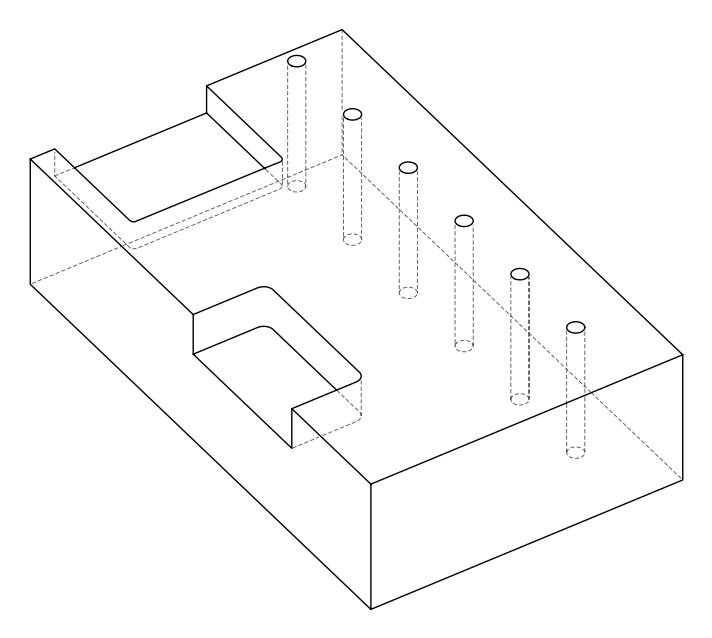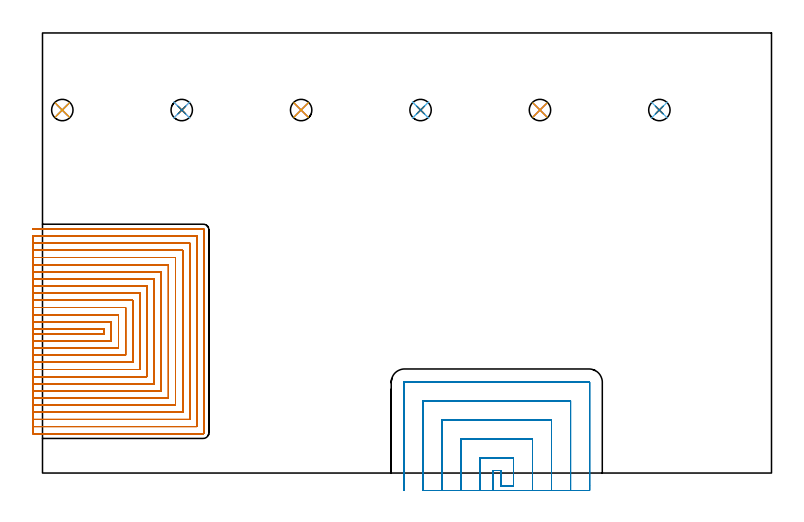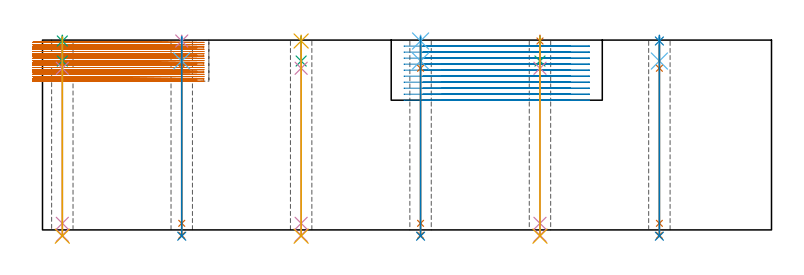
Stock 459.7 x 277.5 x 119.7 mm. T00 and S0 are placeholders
(PLAN: 26 operations, 20 tool changes, 223.4 min)
(1 MILL_SLOT | SLOT_PARTIAL_RECTANGULAR | NXT0201_008 | Follow Part, ap 1.5, ae 75% | 188.18 min | 366923 mm3)
(2 MILL_SLOT_1 | SLOT_PARTIAL_RECTANGULAR_1 | NXT0201_012 | Follow Part, ap 4, ae 75% | 28.18 min | 329839 mm3)
(3 SPOT_DRILL | STEP1HOLE | NXT0321_9005460120000 | 0.03 min | 33 mm3)
(4 SPOT_DRILL_1 | STEP1HOLE_1 | NXT0321_9005460120000 | 0.03 min | 5 mm3)
(5 SPOT_DRILL_2 | STEP1HOLE_2 | NXT0321_9005460120000 | 0.03 min | 25 mm3)
(6 SPOT_DRILL_3 | STEP1HOLE_3 | NXT0321_9005460120000 | 0.03 min | 32 mm3)
(7 SPOT_DRILL_4 | STEP1HOLE_4 | NXT0321_9005460120000 | 0.03 min | 35 mm3)
(8 SPOT_DRILL_5 | STEP1HOLE_5 | NXT0321_9005460120000 | 0.03 min | 15 mm3)
(9 DRILL_BLIND_HOLE_INTO_CENTER | STEP1HOLE | NXT0301_059 | 0.06 min | 749 mm3)
(10 GUN_DRILL_THROUGH_HOLE | STEP1HOLE | UGT0307_005 | 0.57 min | 5766 mm3)
(11 DRILL_TO_ENLARGE_THROUGH_HOLE | STEP1HOLE | NXT0301_102 | 0.5 min | 10532 mm3)
(12 DRILL_BLIND_HOLE_INTO_CENTER_1 | STEP1HOLE_1 | NXT0301_059 | 0.06 min | 739 mm3)
(13 GUN_DRILL_THROUGH_HOLE_1 | STEP1HOLE_1 | UGT0307_005 | 0.57 min | 5737 mm3)
(14 DRILL_TO_ENLARGE_THROUGH_HOLE_1 | STEP1HOLE_1 | NXT0301_102 | 0.5 min | 10603 mm3)
(15 DRILL_BLIND_HOLE_INTO_CENTER_2 | STEP1HOLE_2 | NXT0301_059 | 0.06 min | 718 mm3)
(16 GUN_DRILL_THROUGH_HOLE_2 | STEP1HOLE_2 | UGT0307_005 | 0.57 min | 5770 mm3)
(17 DRILL_TO_ENLARGE_THROUGH_HOLE_2 | STEP1HOLE_2 | NXT0301_102 | 0.5 min | 10579 mm3)
(18 DRILL_BLIND_HOLE_INTO_CENTER_3 | STEP1HOLE_3 | NXT0301_059 | 0.06 min | 741 mm3)
(19 GUN_DRILL_THROUGH_HOLE_3 | STEP1HOLE_3 | UGT0307_005 | 0.57 min | 5769 mm3)
(20 DRILL_TO_ENLARGE_THROUGH_HOLE_3 | STEP1HOLE_3 | NXT0301_102 | 0.5 min | 10569 mm3)
(21 DRILL_BLIND_HOLE_INTO_CENTER_4 | STEP1HOLE_4 | NXT0301_059 | 0.06 min | 743 mm3)
(22 GUN_DRILL_THROUGH_HOLE_4 | STEP1HOLE_4 | UGT0307_005 | 0.57 min | 5743 mm3)
(23 DRILL_TO_ENLARGE_THROUGH_HOLE_4 | STEP1HOLE_4 | NXT0301_102 | 0.5 min | 10576 mm3)
(24 DRILL_BLIND_HOLE_INTO_CENTER_5 | STEP1HOLE_5 | NXT0301_059 | 0.06 min | 772 mm3)
(25 GUN_DRILL_THROUGH_HOLE_5 | STEP1HOLE_5 | UGT0307_005 | 0.57 min | 5727 mm3)
(26 DRILL_TO_ENLARGE_THROUGH_HOLE_5 | STEP1HOLE_5 | NXT0301_102 | 0.5 min | 10596 mm3)
(TOOL NXT0201_008 | ENDMILL 6mm [2P460-0600-NA 1630] | D6 FL26 Z6)
(TOOL NXT0201_012 | ENDMILL 16mm [2P460-1600-NA 1630] | D16 FL38 Z6)
(TOOL NXT0321_9005460120000 | NC Spot Drill, 142deg, 12mm, Carbide, Uncoated | D12 PA142 FL30 Z2)
(TOOL NXT0301_059 | Carbide Drill 8.8mm [860.1-0880-026A1-MM 2214] | D8.8 PA140 FL47 Z2)
(TOOL UGT0307_005 | Gun Drill 8.3 mm | D8.3 PA130 FL24 Z1)
(TOOL NXT0301_102 | Carbide Drill 13.5mm [860.1-1350-108A1-MM 2214] | D13.5 PA140 FL123 Z2)
(OP 1 MILL_SLOT)
G17 G21 G94 G90
T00 M6
G54
G17 G0 G90 X-6. Y87.8 S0 M3
G43 Z129.7 H1
Z118.261
G94 G1 X-3. F250.
X38.9 F500.
Y90.9
X-3.
X-6. F250.
Y83.3
X-3.
X43.4 F500.
Y95.4
X-3.
X-6. F250.
Y78.8
X-3.
X47.9 F500.
Y99.9
X-3.
X-6. F250.
Y74.3
X-3.
X52.4 F500.
Y104.4
X-3.
X-6. F250.
Y69.8
X-3.
X56.9 F500.
Y108.9
X-3.
X-6. F250.
Y65.3
X-3.
X61.4 F500.
Y113.4
X-3.
X-6. F250.
Y60.8
X-3.
X65.9 F500.
Y117.9
X-3.
X-6. F250.
Y56.3
X-3.
X70.4 F500.
Y122.4
X-3.
X-6. F250.
Y51.8
X-3.
X74.9 F500.
Y126.9
X-3.
X-6. F250.
Y47.3
X-3.
X79.4 F500.
Y131.4
X-3.
X-6. F250.
Y42.8
X-3.
X83.9 F500.
Y135.9
X-3.
X-6. F250.
Y38.3
X-3.
X88.4 F500.
Y140.4
X-3.
X-6. F250.
Y33.8
X-3.
X92.9 F500.
Y144.9
X-3.
X-6. F250.
Y29.3
X-3.
X97.4 F500.
Y149.4
X-3.
X-6. F250.
Y24.8
X-3.
X101.4 F500.
G3 X101.9 Y25.3 R0.5
G1 Y153.4
G3 X101.4 Y153.9 R0.5
G1 X-3.
X-6. F250.
G0 Y87.8 Z116.822
G1 X-3.
X38.9 F500.
Y90.9
X-3.
X-6. F250.
Y83.3
X-3.
X43.4 F500.
Y95.4
X-3.
X-6. F250.
Y78.8
X-3.
X47.9 F500.
Y99.9
X-3.
X-6. F250.
Y74.3
X-3.
X52.4 F500.
Y104.4
X-3.
X-6. F250.
Y69.8
X-3.
X56.9 F500.
Y108.9
X-3.
X-6. F250.
Y65.3
X-3.
X61.4 F500.
Y113.4
X-3.
X-6. F250.
Y60.8
X-3.
X65.9 F500.
Y117.9
X-3.
X-6. F250.
Y56.3
X-3.
X70.4 F500.
Y122.4
X-3.
X-6. F250.
Y51.8
X-3.
X74.9 F500.
Y126.9
X-3.
X-6. F250.
Y47.3
X-3.
X79.4 F500.
Y131.4
X-3.
X-6. F250.
Y42.8
X-3.
X83.9 F500.
Y135.9
X-3.
X-6. F250.
Y38.3
X-3.
X88.4 F500.
Y140.4
X-3.
X-6. F250.
Y33.8
X-3.
X92.9 F500.
Y144.9
X-3.
X-6. F250.
Y29.3
X-3.
X97.4 F500.
Y149.4
X-3.
X-6. F250.
Y24.8
X-3.
X101.4 F500.
G3 X101.9 Y25.3 R0.5
G1 Y153.4
G3 X101.4 Y153.9 R0.5
G1 X-3.
X-6. F250.
G0 Y87.8 Z115.383
G1 X-3.
X38.9 F500.
Y90.9
X-3.
X-6. F250.
Y83.3
X-3.
X43.4 F500.
Y95.4
X-3.
X-6. F250.
Y78.8
X-3.
X47.9 F500.
Y99.9
X-3.
X-6. F250.
Y74.3
X-3.
X52.4 F500.
Y104.4
X-3.
X-6. F250.
Y69.8
X-3.
X56.9 F500.
Y108.9
X-3.
X-6. F250.
Y65.3
X-3.
X61.4 F500.
Y113.4
X-3.
X-6. F250.
Y60.8
X-3.
X65.9 F500.
Y117.9
X-3.
X-6. F250.
Y56.3
X-3.
X70.4 F500.
Y122.4
X-3.
X-6. F250.
Y51.8
X-3.
X74.9 F500.
Y126.9
X-3.
X-6. F250.
Y47.3
X-3.
X79.4 F500.
Y131.4
X-3.
X-6. F250.
Y42.8
X-3.
X83.9 F500.
Y135.9
X-3.
X-6. F250.
Y38.3
X-3.
X88.4 F500.
Y140.4
X-3.
X-6. F250.
Y33.8
X-3.
X92.9 F500.
Y144.9
X-3.
X-6. F250.
Y29.3
X-3.
X97.4 F500.
Y149.4
X-3.
X-6. F250.
Y24.8
X-3.
X101.4 F500.
G3 X101.9 Y25.3 R0.5
G1 Y153.4
G3 X101.4 Y153.9 R0.5
G1 X-3.
X-6. F250.
G0 Y87.8 Z113.944
G1 X-3.
X38.9 F500.
Y90.9
X-3.
X-6. F250.
Y83.3
X-3.
X43.4 F500.
Y95.4
X-3.
X-6. F250.
Y78.8
X-3.
X47.9 F500.
Y99.9
X-3.
X-6. F250.
Y74.3
X-3.
X52.4 F500.
Y104.4
X-3.
X-6. F250.
Y69.8
X-3.
X56.9 F500.
Y108.9
X-3.
X-6. F250.
Y65.3
X-3.
X61.4 F500.
Y113.4
X-3.
X-6. F250.
Y60.8
X-3.
X65.9 F500.
Y117.9
X-3.
X-6. F250.
Y56.3
X-3.
X70.4 F500.
Y122.4
X-3.
X-6. F250.
Y51.8
X-3.
X74.9 F500.
Y126.9
X-3.
X-6. F250.
Y47.3
X-3.
X79.4 F500.
Y131.4
X-3.
X-6. F250.
Y42.8
X-3.
X83.9 F500.
Y135.9
X-3.
X-6. F250.
Y38.3
X-3.
X88.4 F500.
Y140.4
X-3.
X-6. F250.
Y33.8
X-3.
X92.9 F500.
Y144.9
X-3.
X-6. F250.
Y29.3
X-3.
X97.4 F500.
Y149.4
X-3.
X-6. F250.
Y24.8
X-3.
X101.4 F500.
G3 X101.9 Y25.3 R0.5
G1 Y153.4
G3 X101.4 Y153.9 R0.5
G1 X-3.
X-6. F250.
G0 Y87.8 Z112.505
G1 X-3.
X38.9 F500.
Y90.9
X-3.
X-6. F250.
Y83.3
X-3.
X43.4 F500.
Y95.4
X-3.
X-6. F250.
Y78.8
X-3.
X47.9 F500.
Y99.9
X-3.
X-6. F250.
Y74.3
X-3.
X52.4 F500.
Y104.4
X-3.
X-6. F250.
Y69.8
X-3.
X56.9 F500.
Y108.9
X-3.
X-6. F250.
Y65.3
X-3.
X61.4 F500.
Y113.4
X-3.
X-6. F250.
Y60.8
X-3.
X65.9 F500.
Y117.9
X-3.
X-6. F250.
Y56.3
X-3.
X70.4 F500.
Y122.4
X-3.
X-6. F250.
Y51.8
X-3.
X74.9 F500.
Y126.9
X-3.
X-6. F250.
Y47.3
X-3.
X79.4 F500.
Y131.4
X-3.
X-6. F250.
Y42.8
X-3.
X83.9 F500.
Y135.9
X-3.
X-6. F250.
Y38.3
X-3.
X88.4 F500.
Y140.4
X-3.
X-6. F250.
Y33.8
X-3.
X92.9 F500.
Y144.9
X-3.
X-6. F250.
Y29.3
X-3.
X97.4 F500.
Y149.4
X-3.
X-6. F250.
Y24.8
X-3.
X101.4 F500.
G3 X101.9 Y25.3 R0.5
G1 Y153.4
G3 X101.4 Y153.9 R0.5
G1 X-3.
X-6. F250.
G0 Y87.8 Z111.067
G1 X-3.
X38.9 F500.
Y90.9
X-3.
X-6. F250.
Y83.3
X-3.
X43.4 F500.
Y95.4
X-3.
X-6. F250.
Y78.8
X-3.
X47.9 F500.
Y99.9
X-3.
X-6. F250.
Y74.3
X-3.
X52.4 F500.
Y104.4
X-3.
X-6. F250.
Y69.8
X-3.
X56.9 F500.
Y108.9
X-3.
X-6. F250.
Y65.3
X-3.
X61.4 F500.
Y113.4
X-3.
X-6. F250.
Y60.8
X-3.
X65.9 F500.
Y117.9
X-3.
X-6. F250.
Y56.3
X-3.
X70.4 F500.
Y122.4
X-3.
X-6. F250.
Y51.8
X-3.
X74.9 F500.
Y126.9
X-3.
X-6. F250.
Y47.3
X-3.
X79.4 F500.
Y131.4
X-3.
X-6. F250.
Y42.8
X-3.
X83.9 F500.
Y135.9
X-3.
X-6. F250.
Y38.3
X-3.
X88.4 F500.
Y140.4
X-3.
X-6. F250.
Y33.8
X-3.
X92.9 F500.
Y144.9
X-3.
X-6. F250.
Y29.3
X-3.
X97.4 F500.
Y149.4
X-3.
X-6. F250.
Y24.8
X-3.
X101.4 F500.
G3 X101.9 Y25.3 R0.5
G1 Y153.4
G3 X101.4 Y153.9 R0.5
G1 X-3.
X-6. F250.
G0 Y87.8 Z109.628
G1 X-3.
X38.9 F500.
Y90.9
X-3.
X-6. F250.
Y83.3
X-3.
X43.4 F500.
Y95.4
X-3.
X-6. F250.
Y78.8
X-3.
X47.9 F500.
Y99.9
X-3.
X-6. F250.
Y74.3
X-3.
X52.4 F500.
Y104.4
X-3.
X-6. F250.
Y69.8
X-3.
X56.9 F500.
Y108.9
X-3.
X-6. F250.
Y65.3
X-3.
X61.4 F500.
Y113.4
X-3.
X-6. F250.
Y60.8
X-3.
X65.9 F500.
Y117.9
X-3.
X-6. F250.
Y56.3
X-3.
X70.4 F500.
Y122.4
X-3.
X-6. F250.
Y51.8
X-3.
X74.9 F500.
Y126.9
X-3.
X-6. F250.
Y47.3
X-3.
X79.4 F500.
Y131.4
X-3.
X-6. F250.
Y42.8
X-3.
X83.9 F500.
Y135.9
X-3.
X-6. F250.
Y38.3
X-3.
X88.4 F500.
Y140.4
X-3.
X-6. F250.
Y33.8
X-3.
X92.9 F500.
Y144.9
X-3.
X-6. F250.
Y29.3
X-3.
X97.4 F500.
Y149.4
X-3.
X-6. F250.
Y24.8
X-3.
X101.4 F500.
G3 X101.9 Y25.3 R0.5
G1 Y153.4
G3 X101.4 Y153.9 R0.5
G1 X-3.
X-6. F250.
G0 Y87.8 Z108.189
G1 X-3.
X38.9 F500.
Y90.9
X-3.
X-6. F250.
Y83.3
X-3.
X43.4 F500.
Y95.4
X-3.
X-6. F250.
Y78.8
X-3.
X47.9 F500.
Y99.9
X-3.
X-6. F250.
Y74.3
X-3.
X52.4 F500.
Y104.4
X-3.
X-6. F250.
Y69.8
X-3.
X56.9 F500.
Y108.9
X-3.
X-6. F250.
Y65.3
X-3.
X61.4 F500.
Y113.4
X-3.
X-6. F250.
Y60.8
X-3.
X65.9 F500.
Y117.9
X-3.
X-6. F250.
Y56.3
X-3.
X70.4 F500.
Y122.4
X-3.
X-6. F250.
Y51.8
X-3.
X74.9 F500.
Y126.9
X-3.
X-6. F250.
Y47.3
X-3.
X79.4 F500.
Y131.4
X-3.
X-6. F250.
Y42.8
X-3.
X83.9 F500.
Y135.9
X-3.
X-6. F250.
Y38.3
X-3.
X88.4 F500.
Y140.4
X-3.
X-6. F250.
Y33.8
X-3.
X92.9 F500.
Y144.9
X-3.
X-6. F250.
Y29.3
X-3.
X97.4 F500.
Y149.4
X-3.
X-6. F250.
Y24.8
X-3.
X101.4 F500.
G3 X101.9 Y25.3 R0.5
G1 Y153.4
G3 X101.4 Y153.9 R0.5
G1 X-3.
X-6. F250.
G0 Y87.8 Z106.75
G1 X-3.
X38.9 F500.
Y90.9
X-3.
X-6. F250.
Y83.3
X-3.
X43.4 F500.
Y95.4
X-3.
X-6. F250.
Y78.8
X-3.
X47.9 F500.
Y99.9
X-3.
X-6. F250.
Y74.3
X-3.
X52.4 F500.
Y104.4
X-3.
X-6. F250.
Y69.8
X-3.
X56.9 F500.
Y108.9
X-3.
X-6. F250.
Y65.3
X-3.
X61.4 F500.
Y113.4
X-3.
X-6. F250.
Y60.8
X-3.
X65.9 F500.
Y117.9
X-3.
X-6. F250.
Y56.3
X-3.
X70.4 F500.
Y122.4
X-3.
X-6. F250.
Y51.8
X-3.
X74.9 F500.
Y126.9
X-3.
X-6. F250.
Y47.3
X-3.
X79.4 F500.
Y131.4
X-3.
X-6. F250.
Y42.8
X-3.
X83.9 F500.
Y135.9
X-3.
X-6. F250.
Y38.3
X-3.
X88.4 F500.
Y140.4
X-3.
X-6. F250.
Y33.8
X-3.
X92.9 F500.
Y144.9
X-3.
X-6. F250.
Y29.3
X-3.
X97.4 F500.
Y149.4
X-3.
X-6. F250.
Y24.8
X-3.
X101.4 F500.
G3 X101.9 Y25.3 R0.5
G1 Y153.4
G3 X101.4 Y153.9 R0.5
G1 X-3.
X-6. F250.
G0 Y87.8 Z105.311
G1 X-3.
X38.9 F500.
Y90.9
X-3.
X-6. F250.
Y83.3
X-3.
X43.4 F500.
Y95.4
X-3.
X-6. F250.
Y78.8
X-3.
X47.9 F500.
Y99.9
X-3.
X-6. F250.
Y74.3
X-3.
X52.4 F500.
Y104.4
X-3.
X-6. F250.
Y69.8
X-3.
X56.9 F500.
Y108.9
X-3.
X-6. F250.
Y65.3
X-3.
X61.4 F500.
Y113.4
X-3.
X-6. F250.
Y60.8
X-3.
X65.9 F500.
Y117.9
X-3.
X-6. F250.
Y56.3
X-3.
X70.4 F500.
Y122.4
X-3.
X-6. F250.
Y51.8
X-3.
X74.9 F500.
Y126.9
X-3.
X-6. F250.
Y47.3
X-3.
X79.4 F500.
Y131.4
X-3.
X-6. F250.
Y42.8
X-3.
X83.9 F500.
Y135.9
X-3.
X-6. F250.
Y38.3
X-3.
X88.4 F500.
Y140.4
X-3.
X-6. F250.
Y33.8
X-3.
X92.9 F500.
Y144.9
X-3.
X-6. F250.
Y29.3
X-3.
X97.4 F500.
Y149.4
X-3.
X-6. F250.
Y24.8
X-3.
X101.4 F500.
G3 X101.9 Y25.3 R0.5
G1 Y153.4
G3 X101.4 Y153.9 R0.5
G1 X-3.
X-6. F250.
G0 Y87.8 Z103.872
G1 X-3.
X38.9 F500.
Y90.9
X-3.
X-6. F250.
Y83.3
X-3.
X43.4 F500.
Y95.4
X-3.
X-6. F250.
Y78.8
X-3.
X47.9 F500.
Y99.9
X-3.
X-6. F250.
Y74.3
X-3.
X52.4 F500.
Y104.4
X-3.
X-6. F250.
Y69.8
X-3.
X56.9 F500.
Y108.9
X-3.
X-6. F250.
Y65.3
X-3.
X61.4 F500.
Y113.4
X-3.
X-6. F250.
Y60.8
X-3.
X65.9 F500.
Y117.9
X-3.
X-6. F250.
Y56.3
X-3.
X70.4 F500.
Y122.4
X-3.
X-6. F250.
Y51.8
X-3.
X74.9 F500.
Y126.9
X-3.
X-6. F250.
Y47.3
X-3.
X79.4 F500.
Y131.4
X-3.
X-6. F250.
Y42.8
X-3.
X83.9 F500.
Y135.9
X-3.
X-6. F250.
Y38.3
X-3.
X88.4 F500.
Y140.4
X-3.
X-6. F250.
Y33.8
X-3.
X92.9 F500.
Y144.9
X-3.
X-6. F250.
Y29.3
X-3.
X97.4 F500.
Y149.4
X-3.
X-6. F250.
Y24.8
X-3.
X101.4 F500.
G3 X101.9 Y25.3 R0.5
G1 Y153.4
G3 X101.4 Y153.9 R0.5
G1 X-3.
X-6. F250.
G0 Y87.8 Z102.433
G1 X-3.
X38.9 F500.
Y90.9
X-3.
X-6. F250.
Y83.3
X-3.
X43.4 F500.
Y95.4
X-3.
X-6. F250.
Y78.8
X-3.
X47.9 F500.
Y99.9
X-3.
X-6. F250.
Y74.3
X-3.
X52.4 F500.
Y104.4
X-3.
X-6. F250.
Y69.8
X-3.
X56.9 F500.
Y108.9
X-3.
X-6. F250.
Y65.3
X-3.
X61.4 F500.
Y113.4
X-3.
X-6. F250.
Y60.8
X-3.
X65.9 F500.
Y117.9
X-3.
X-6. F250.
Y56.3
X-3.
X70.4 F500.
Y122.4
X-3.
X-6. F250.
Y51.8
X-3.
X74.9 F500.
Y126.9
X-3.
X-6. F250.
Y47.3
X-3.
X79.4 F500.
Y131.4
X-3.
X-6. F250.
Y42.8
X-3.
X83.9 F500.
Y135.9
X-3.
X-6. F250.
Y38.3
X-3.
X88.4 F500.
Y140.4
X-3.
X-6. F250.
Y33.8
X-3.
X92.9 F500.
Y144.9
X-3.
X-6. F250.
Y29.3
X-3.
X97.4 F500.
Y149.4
X-3.
X-6. F250.
Y24.8
X-3.
X101.4 F500.
G3 X101.9 Y25.3 R0.5
G1 Y153.4
G3 X101.4 Y153.9 R0.5
G1 X-3.
X-6. F250.
G0 Y87.8 Z100.994
G1 X-3.
X38.9 F500.
Y90.9
X-3.
X-6. F250.
Y83.3
X-3.
X43.4 F500.
Y95.4
X-3.
X-6. F250.
Y78.8
X-3.
X47.9 F500.
Y99.9
X-3.
X-6. F250.
Y74.3
X-3.
X52.4 F500.
Y104.4
X-3.
X-6. F250.
Y69.8
X-3.
X56.9 F500.
Y108.9
X-3.
X-6. F250.
Y65.3
X-3.
X61.4 F500.
Y113.4
X-3.
X-6. F250.
Y60.8
X-3.
X65.9 F500.
Y117.9
X-3.
X-6. F250.
Y56.3
X-3.
X70.4 F500.
Y122.4
X-3.
X-6. F250.
Y51.8
X-3.
X74.9 F500.
Y126.9
X-3.
X-6. F250.
Y47.3
X-3.
X79.4 F500.
Y131.4
X-3.
X-6. F250.
Y42.8
X-3.
X83.9 F500.
Y135.9
X-3.
X-6. F250.
Y38.3
X-3.
X88.4 F500.
Y140.4
X-3.
X-6. F250.
Y33.8
X-3.
X92.9 F500.
Y144.9
X-3.
X-6. F250.
Y29.3
X-3.
X97.4 F500.
Y149.4
X-3.
X-6. F250.
Y24.8
X-3.
X101.4 F500.
G3 X101.9 Y25.3 R0.5
G1 Y153.4
G3 X101.4 Y153.9 R0.5
G1 X-3.
X-6. F250.
G0 Y87.8 Z99.556
G1 X-3.
X38.9 F500.
Y90.9
X-3.
X-6. F250.
Y83.3
X-3.
X43.4 F500.
Y95.4
X-3.
X-6. F250.
Y78.8
X-3.
X47.9 F500.
Y99.9
X-3.
X-6. F250.
Y74.3
X-3.
X52.4 F500.
Y104.4
X-3.
X-6. F250.
Y69.8
X-3.
X56.9 F500.
Y108.9
X-3.
X-6. F250.
Y65.3
X-3.
X61.4 F500.
Y113.4
X-3.
X-6. F250.
Y60.8
X-3.
X65.9 F500.
Y117.9
X-3.
X-6. F250.
Y56.3
X-3.
X70.4 F500.
Y122.4
X-3.
X-6. F250.
Y51.8
X-3.
X74.9 F500.
Y126.9
X-3.
X-6. F250.
Y47.3
X-3.
X79.4 F500.
Y131.4
X-3.
X-6. F250.
Y42.8
X-3.
X83.9 F500.
Y135.9
X-3.
X-6. F250.
Y38.3
X-3.
X88.4 F500.
Y140.4
X-3.
X-6. F250.
Y33.8
X-3.
X92.9 F500.
Y144.9
X-3.
X-6. F250.
Y29.3
X-3.
X97.4 F500.
Y149.4
X-3.
X-6. F250.
Y24.8
X-3.
X101.4 F500.
G3 X101.9 Y25.3 R0.5
G1 Y153.4
G3 X101.4 Y153.9 R0.5
G1 X-3.
X-6. F250.
G0 Y87.8 Z98.117
G1 X-3.
X38.9 F500.
Y90.9
X-3.
X-6. F250.
Y83.3
X-3.
X43.4 F500.
Y95.4
X-3.
X-6. F250.
Y78.8
X-3.
X47.9 F500.
Y99.9
X-3.
X-6. F250.
Y74.3
X-3.
X52.4 F500.
Y104.4
X-3.
X-6. F250.
Y69.8
X-3.
X56.9 F500.
Y108.9
X-3.
X-6. F250.
Y65.3
X-3.
X61.4 F500.
Y113.4
X-3.
X-6. F250.
Y60.8
X-3.
X65.9 F500.
Y117.9
X-3.
X-6. F250.
Y56.3
X-3.
X70.4 F500.
Y122.4
X-3.
X-6. F250.
Y51.8
X-3.
X74.9 F500.
Y126.9
X-3.
X-6. F250.
Y47.3
X-3.
X79.4 F500.
Y131.4
X-3.
X-6. F250.
Y42.8
X-3.
X83.9 F500.
Y135.9
X-3.
X-6. F250.
Y38.3
X-3.
X88.4 F500.
Y140.4
X-3.
X-6. F250.
Y33.8
X-3.
X92.9 F500.
Y144.9
X-3.
X-6. F250.
Y29.3
X-3.
X97.4 F500.
Y149.4
X-3.
X-6. F250.
Y24.8
X-3.
X101.4 F500.
G3 X101.9 Y25.3 R0.5
G1 Y153.4
G3 X101.4 Y153.9 R0.5
G1 X-3.
X-6. F250.
G0 Y87.8 Z96.678
G1 X-3.
X38.9 F500.
Y90.9
X-3.
X-6. F250.
Y83.3
X-3.
X43.4 F500.
Y95.4
X-3.
X-6. F250.
Y78.8
X-3.
X47.9 F500.
Y99.9
X-3.
X-6. F250.
Y74.3
X-3.
X52.4 F500.
Y104.4
X-3.
X-6. F250.
Y69.8
X-3.
X56.9 F500.
Y108.9
X-3.
X-6. F250.
Y65.3
X-3.
X61.4 F500.
Y113.4
X-3.
X-6. F250.
Y60.8
X-3.
X65.9 F500.
Y117.9
X-3.
X-6. F250.
Y56.3
X-3.
X70.4 F500.
Y122.4
X-3.
X-6. F250.
Y51.8
X-3.
X74.9 F500.
Y126.9
X-3.
X-6. F250.
Y47.3
X-3.
X79.4 F500.
Y131.4
X-3.
X-6. F250.
Y42.8
X-3.
X83.9 F500.
Y135.9
X-3.
X-6. F250.
Y38.3
X-3.
X88.4 F500.
Y140.4
X-3.
X-6. F250.
Y33.8
X-3.
X92.9 F500.
Y144.9
X-3.
X-6. F250.
Y29.3
X-3.
X97.4 F500.
Y149.4
X-3.
X-6. F250.
Y24.8
X-3.
X101.4 F500.
G3 X101.9 Y25.3 R0.5
G1 Y153.4
G3 X101.4 Y153.9 R0.5
G1 X-3.
X-6. F250.
G0 Y87.8 Z95.239
G1 X-3.
X38.9 F500.
Y90.9
X-3.
X-6. F250.
Y83.3
X-3.
X43.4 F500.
Y95.4
X-3.
X-6. F250.
Y78.8
X-3.
X47.9 F500.
Y99.9
X-3.
X-6. F250.
Y74.3
X-3.
X52.4 F500.
Y104.4
X-3.
X-6. F250.
Y69.8
X-3.
X56.9 F500.
Y108.9
X-3.
X-6. F250.
Y65.3
X-3.
X61.4 F500.
Y113.4
X-3.
X-6. F250.
Y60.8
X-3.
X65.9 F500.
Y117.9
X-3.
X-6. F250.
Y56.3
X-3.
X70.4 F500.
Y122.4
X-3.
X-6. F250.
Y51.8
X-3.
X74.9 F500.
Y126.9
X-3.
X-6. F250.
Y47.3
X-3.
X79.4 F500.
Y131.4
X-3.
X-6. F250.
Y42.8
X-3.
X83.9 F500.
Y135.9
X-3.
X-6. F250.
Y38.3
X-3.
X88.4 F500.
Y140.4
X-3.
X-6. F250.
Y33.8
X-3.
X92.9 F500.
Y144.9
X-3.
X-6. F250.
Y29.3
X-3.
X97.4 F500.
Y149.4
X-3.
X-6. F250.
Y24.8
X-3.
X101.4 F500.
G3 X101.9 Y25.3 R0.5
G1 Y153.4
G3 X101.4 Y153.9 R0.5
G1 X-3.
X-6. F250.
G0 Y87.8 Z93.8
G1 X-3.
X38.9 F500.
Y90.9
X-3.
X-6. F250.
Y83.3
X-3.
X43.4 F500.
Y95.4
X-3.
X-6. F250.
Y78.8
X-3.
X47.9 F500.
Y99.9
X-3.
X-6. F250.
Y74.3
X-3.
X52.4 F500.
Y104.4
X-3.
X-6. F250.
Y69.8
X-3.
X56.9 F500.
Y108.9
X-3.
X-6. F250.
Y65.3
X-3.
X61.4 F500.
Y113.4
X-3.
X-6. F250.
Y60.8
X-3.
X65.9 F500.
Y117.9
X-3.
X-6. F250.
Y56.3
X-3.
X70.4 F500.
Y122.4
X-3.
X-6. F250.
Y51.8
X-3.
X74.9 F500.
Y126.9
X-3.
X-6. F250.
Y47.3
X-3.
X79.4 F500.
Y131.4
X-3.
X-6. F250.
Y42.8
X-3.
X83.9 F500.
Y135.9
X-3.
X-6. F250.
Y38.3
X-3.
X88.4 F500.
Y140.4
X-3.
X-6. F250.
Y33.8
X-3.
X92.9 F500.
Y144.9
X-3.
X-6. F250.
Y29.3
X-3.
X97.4 F500.
Y149.4
X-3.
X-6. F250.
Y24.8
X-3.
X101.4 F500.
G3 X101.9 Y25.3 R0.5
G1 Y153.4
G3 X101.4 Y153.9 R0.5
G1 X-3.
X-6. F250.
G0 Z129.7
M5
M2
(OP 2 MILL_SLOT_1)
G17 G21 G94 G90
T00 M6
G54
G17 G0 G90 X283.9 Y-11. S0 M3
G43 Z129.7 H1
Z115.91
G94 G1 Y-8. F250.
Y1.6 F500.
X289.
Y-8.
X297.
Y9.6
X275.9
Y-8.
Y-11. F250.
X309.
Y-8.
Y21.6 F500.
X263.9
Y-8.
Y-11. F250.
X321.
Y-8.
Y33.6 F500.
X251.9
Y-8.
Y-11. F250.
X333.
Y-8.
Y45.6 F500.
X239.9
Y-8.
Y-11. F250.
X345.
Y-8.
Y57.2 F500.
G3 X344.6 Y57.6 R0.4
G1 X228.3
G3 X227.9 Y57.2 R0.4
G1 Y-8.
Y-11. F250.
G0 X283.9 Z112.12
G1 Y-8.
Y1.6 F500.
X289.
Y-8.
X297.
Y9.6
X275.9
Y-8.
Y-11. F250.
X309.
Y-8.
Y21.6 F500.
X263.9
Y-8.
Y-11. F250.
X321.
Y-8.
Y33.6 F500.
X251.9
Y-8.
Y-11. F250.
X333.
Y-8.
Y45.6 F500.
X239.9
Y-8.
Y-11. F250.
X345.
Y-8.
Y57.2 F500.
G3 X344.6 Y57.6 R0.4
G1 X228.3
G3 X227.9 Y57.2 R0.4
G1 Y-8.
Y-11. F250.
G0 X283.9 Z108.33
G1 Y-8.
Y1.6 F500.
X289.
Y-8.
X297.
Y9.6
X275.9
Y-8.
Y-11. F250.
X309.
Y-8.
Y21.6 F500.
X263.9
Y-8.
Y-11. F250.
X321.
Y-8.
Y33.6 F500.
X251.9
Y-8.
Y-11. F250.
X333.
Y-8.
Y45.6 F500.
X239.9
Y-8.
Y-11. F250.
X345.
Y-8.
Y57.2 F500.
G3 X344.6 Y57.6 R0.4
G1 X228.3
G3 X227.9 Y57.2 R0.4
G1 Y-8.
Y-11. F250.
G0 X283.9 Z104.54
G1 Y-8.
Y1.6 F500.
X289.
Y-8.
X297.
Y9.6
X275.9
Y-8.
Y-11. F250.
X309.
Y-8.
Y21.6 F500.
X263.9
Y-8.
Y-11. F250.
X321.
Y-8.
Y33.6 F500.
X251.9
Y-8.
Y-11. F250.
X333.
Y-8.
Y45.6 F500.
X239.9
Y-8.
Y-11. F250.
X345.
Y-8.
Y57.2 F500.
G3 X344.6 Y57.6 R0.4
G1 X228.3
G3 X227.9 Y57.2 R0.4
G1 Y-8.
Y-11. F250.
G0 X283.9 Z100.75
G1 Y-8.
Y1.6 F500.
X289.
Y-8.
X297.
Y9.6
X275.9
Y-8.
Y-11. F250.
X309.
Y-8.
Y21.6 F500.
X263.9
Y-8.
Y-11. F250.
X321.
Y-8.
Y33.6 F500.
X251.9
Y-8.
Y-11. F250.
X333.
Y-8.
Y45.6 F500.
X239.9
Y-8.
Y-11. F250.
X345.
Y-8.
Y57.2 F500.
G3 X344.6 Y57.6 R0.4
G1 X228.3
G3 X227.9 Y57.2 R0.4
G1 Y-8.
Y-11. F250.
G0 X283.9 Z96.96
G1 Y-8.
Y1.6 F500.
X289.
Y-8.
X297.
Y9.6
X275.9
Y-8.
Y-11. F250.
X309.
Y-8.
Y21.6 F500.
X263.9
Y-8.
Y-11. F250.
X321.
Y-8.
Y33.6 F500.
X251.9
Y-8.
Y-11. F250.
X333.
Y-8.
Y45.6 F500.
X239.9
Y-8.
Y-11. F250.
X345.
Y-8.
Y57.2 F500.
G3 X344.6 Y57.6 R0.4
G1 X228.3
G3 X227.9 Y57.2 R0.4
G1 Y-8.
Y-11. F250.
G0 X283.9 Z93.17
G1 Y-8.
Y1.6 F500.
X289.
Y-8.
X297.
Y9.6
X275.9
Y-8.
Y-11. F250.
X309.
Y-8.
Y21.6 F500.
X263.9
Y-8.
Y-11. F250.
X321.
Y-8.
Y33.6 F500.
X251.9
Y-8.
Y-11. F250.
X333.
Y-8.
Y45.6 F500.
X239.9
Y-8.
Y-11. F250.
X345.
Y-8.
Y57.2 F500.
G3 X344.6 Y57.6 R0.4
G1 X228.3
G3 X227.9 Y57.2 R0.4
G1 Y-8.
Y-11. F250.
G0 X283.9 Z89.38
G1 Y-8.
Y1.6 F500.
X289.
Y-8.
X297.
Y9.6
X275.9
Y-8.
Y-11. F250.
X309.
Y-8.
Y21.6 F500.
X263.9
Y-8.
Y-11. F250.
X321.
Y-8.
Y33.6 F500.
X251.9
Y-8.
Y-11. F250.
X333.
Y-8.
Y45.6 F500.
X239.9
Y-8.
Y-11. F250.
X345.
Y-8.
Y57.2 F500.
G3 X344.6 Y57.6 R0.4
G1 X228.3
G3 X227.9 Y57.2 R0.4
G1 Y-8.
Y-11. F250.
G0 X283.9 Z85.59
G1 Y-8.
Y1.6 F500.
X289.
Y-8.
X297.
Y9.6
X275.9
Y-8.
Y-11. F250.
X309.
Y-8.
Y21.6 F500.
X263.9
Y-8.
Y-11. F250.
X321.
Y-8.
Y33.6 F500.
X251.9
Y-8.
Y-11. F250.
X333.
Y-8.
Y45.6 F500.
X239.9
Y-8.
Y-11. F250.
X345.
Y-8.
Y57.2 F500.
G3 X344.6 Y57.6 R0.4
G1 X228.3
G3 X227.9 Y57.2 R0.4
G1 Y-8.
Y-11. F250.
G0 X283.9 Z81.8
G1 Y-8.
Y1.6 F500.
X289.
Y-8.
X297.
Y9.6
X275.9
Y-8.
Y-11. F250.
X309.
Y-8.
Y21.6 F500.
X263.9
Y-8.
Y-11. F250.
X321.
Y-8.
Y33.6 F500.
X251.9
Y-8.
Y-11. F250.
X333.
Y-8.
Y45.6 F500.
X239.9
Y-8.
Y-11. F250.
X345.
Y-8.
Y57.2 F500.
G3 X344.6 Y57.6 R0.4
G1 X228.3
G3 X227.9 Y57.2 R0.4
G1 Y-8.
Y-11. F250.
G0 Z129.7
M5
M2
(OP 3 SPOT_DRILL)
G17 G21 G94 G90
T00 M6
G54
G17 G0 G90 X12.5 Y228.9 S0 M3
G43 Z129.7 H0
G94 G81 G98 Z119.119 F250. R122.7
G80
M5
M2
(OP 4 SPOT_DRILL_1)
G17 G21 G94 G90
T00 M6
G54
G17 G0 G90 X87.8 Y228.9 S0 M3
G43 Z129.7 H0
G94 G81 G98 Z119.119 F250. R122.7
G80
M5
M2
(OP 5 SPOT_DRILL_2)
G17 G21 G94 G90
T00 M6
G54
G17 G0 G90 X163.1 Y228.9 S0 M3
G43 Z129.7 H0
G94 G81 G98 Z119.119 F250. R122.7
G80
M5
M2
(OP 6 SPOT_DRILL_3)
G17 G21 G94 G90
T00 M6
G54
G17 G0 G90 X238.4 Y228.9 S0 M3
G43 Z129.7 H0
G94 G81 G98 Z119.119 F250. R122.7
G80
M5
M2
(OP 7 SPOT_DRILL_4)
G17 G21 G94 G90
T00 M6
G54
G17 G0 G90 X313.7 Y228.9 S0 M3
G43 Z129.7 H0
G94 G81 G98 Z119.119 F250. R122.7
G80
M5
M2
(OP 8 SPOT_DRILL_5)
G17 G21 G94 G90
T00 M6
G54
G17 G0 G90 X389. Y228.9 S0 M3
G43 Z129.7 H0
G94 G81 G98 Z119.119 F250. R122.7
G80
M5
M2
(OP 9 DRILL_BLIND_HOLE_INTO_CENTER)
G17 G21 G94 G90
T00 M6
G54
G17 G0 G90 X12.5 Y228.9 S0 M3
G43 Z129.7 H1
G94 G81 G98 Z106.5 F250. R121.7
G80
M5
M2
(OP 10 GUN_DRILL_THROUGH_HOLE)
G17 G21 G94 G90
T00 M6
G54
G17 G0 G90 X12.5 Y228.9 M8
G43 Z129.7 H0
Z116.617
S716 M3
G94 G1 Z101.925 F125. M26
G4 X.084
Z4.15 F250.
G4 X.084
Z-3.435 F125.
G4 X.084
M5
M9
G0 Z116.617
Z129.7
M2
(OP 11 DRILL_TO_ENLARGE_THROUGH_HOLE)
G17 G21 G94 G90
T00 M6
G54
G17 G0 G90 X12.5 Y228.9 S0 M3
G43 Z129.7 H1
G94 G73 G98 Z-3.957 F250. Q12.366 R121.7
G80
M5
M2
(OP 12 DRILL_BLIND_HOLE_INTO_CENTER_1)
G17 G21 G94 G90
T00 M6
G54
G17 G0 G90 X87.8 Y228.9 S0 M3
G43 Z129.7 H1
G94 G81 G98 Z106.5 F250. R121.7
G80
M5
M2
(OP 13 GUN_DRILL_THROUGH_HOLE_1)
G17 G21 G94 G90
T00 M6
G54
G17 G0 G90 X87.8 Y228.9 M8
G43 Z129.7 H0
Z116.617
S716 M3
G94 G1 Z101.925 F125. M26
G4 X.084
Z4.15 F250.
G4 X.084
Z-3.435 F125.
G4 X.084
M5
M9
G0 Z116.617
Z129.7
M2
(OP 14 DRILL_TO_ENLARGE_THROUGH_HOLE_1)
G17 G21 G94 G90
T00 M6
G54
G17 G0 G90 X87.8 Y228.9 S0 M3
G43 Z129.7 H1
G94 G73 G98 Z-3.957 F250. Q12.366 R121.7
G80
M5
M2
(OP 15 DRILL_BLIND_HOLE_INTO_CENTER_2)
G17 G21 G94 G90
T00 M6
G54
G17 G0 G90 X163.1 Y228.9 S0 M3
G43 Z129.7 H1
G94 G81 G98 Z106.5 F250. R121.7
G80
M5
M2
(OP 16 GUN_DRILL_THROUGH_HOLE_2)
G17 G21 G94 G90
T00 M6
G54
G17 G0 G90 X163.1 Y228.9 M8
G43 Z129.7 H0
Z116.617
S716 M3
G94 G1 Z101.925 F125. M26
G4 X.084
Z4.15 F250.
G4 X.084
Z-3.435 F125.
G4 X.084
M5
M9
G0 Z116.617
Z129.7
M2
(OP 17 DRILL_TO_ENLARGE_THROUGH_HOLE_2)
G17 G21 G94 G90
T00 M6
G54
G17 G0 G90 X163.1 Y228.9 S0 M3
G43 Z129.7 H1
G94 G73 G98 Z-3.957 F250. Q12.366 R121.7
G80
M5
M2
(OP 18 DRILL_BLIND_HOLE_INTO_CENTER_3)
G17 G21 G94 G90
T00 M6
G54
G17 G0 G90 X238.4 Y228.9 S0 M3
G43 Z129.7 H1
G94 G81 G98 Z106.5 F250. R121.7
G80
M5
M2
(OP 19 GUN_DRILL_THROUGH_HOLE_3)
G17 G21 G94 G90
T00 M6
G54
G17 G0 G90 X238.4 Y228.9 M8
G43 Z129.7 H0
Z116.617
S716 M3
G94 G1 Z101.925 F125. M26
G4 X.084
Z4.15 F250.
G4 X.084
Z-3.435 F125.
G4 X.084
M5
M9
G0 Z116.617
Z129.7
M2
(OP 20 DRILL_TO_ENLARGE_THROUGH_HOLE_3)
G17 G21 G94 G90
T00 M6
G54
G17 G0 G90 X238.4 Y228.9 S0 M3
G43 Z129.7 H1
G94 G73 G98 Z-3.957 F250. Q12.366 R121.7
G80
M5
M2
(OP 21 DRILL_BLIND_HOLE_INTO_CENTER_4)
G17 G21 G94 G90
T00 M6
G54
G17 G0 G90 X313.7 Y228.9 S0 M3
G43 Z129.7 H1
G94 G81 G98 Z106.5 F250. R121.7
G80
M5
M2
(OP 22 GUN_DRILL_THROUGH_HOLE_4)
G17 G21 G94 G90
T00 M6
G54
G17 G0 G90 X313.7 Y228.9 M8
G43 Z129.7 H0
Z116.617
S716 M3
G94 G1 Z101.925 F125. M26
G4 X.084
Z4.15 F250.
G4 X.084
Z-3.435 F125.
G4 X.084
M5
M9
G0 Z116.617
Z129.7
M2
(OP 23 DRILL_TO_ENLARGE_THROUGH_HOLE_4)
G17 G21 G94 G90
T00 M6
G54
G17 G0 G90 X313.7 Y228.9 S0 M3
G43 Z129.7 H1
G94 G73 G98 Z-3.957 F250. Q12.366 R121.7
G80
M5
M2
(OP 24 DRILL_BLIND_HOLE_INTO_CENTER_5)
G17 G21 G94 G90
T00 M6
G54
G17 G0 G90 X389. Y228.9 S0 M3
G43 Z129.7 H1
G94 G81 G98 Z106.5 F250. R121.7
G80
M5
M2
(OP 25 GUN_DRILL_THROUGH_HOLE_5)
G17 G21 G94 G90
T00 M6
G54
G17 G0 G90 X389. Y228.9 M8
G43 Z129.7 H0
Z116.617
S716 M3
G94 G1 Z101.925 F125. M26
G4 X.084
Z4.15 F250.
G4 X.084
Z-3.435 F125.
G4 X.084
M5
M9
G0 Z116.617
Z129.7
M2
(OP 26 DRILL_TO_ENLARGE_THROUGH_HOLE_5)
G17 G21 G94 G90
T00 M6
G54
G17 G0 G90 X389. Y228.9 S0 M3
G43 Z129.7 H1
G94 G73 G98 Z-3.957 F250. Q12.366 R121.7
G80
M5
M2
